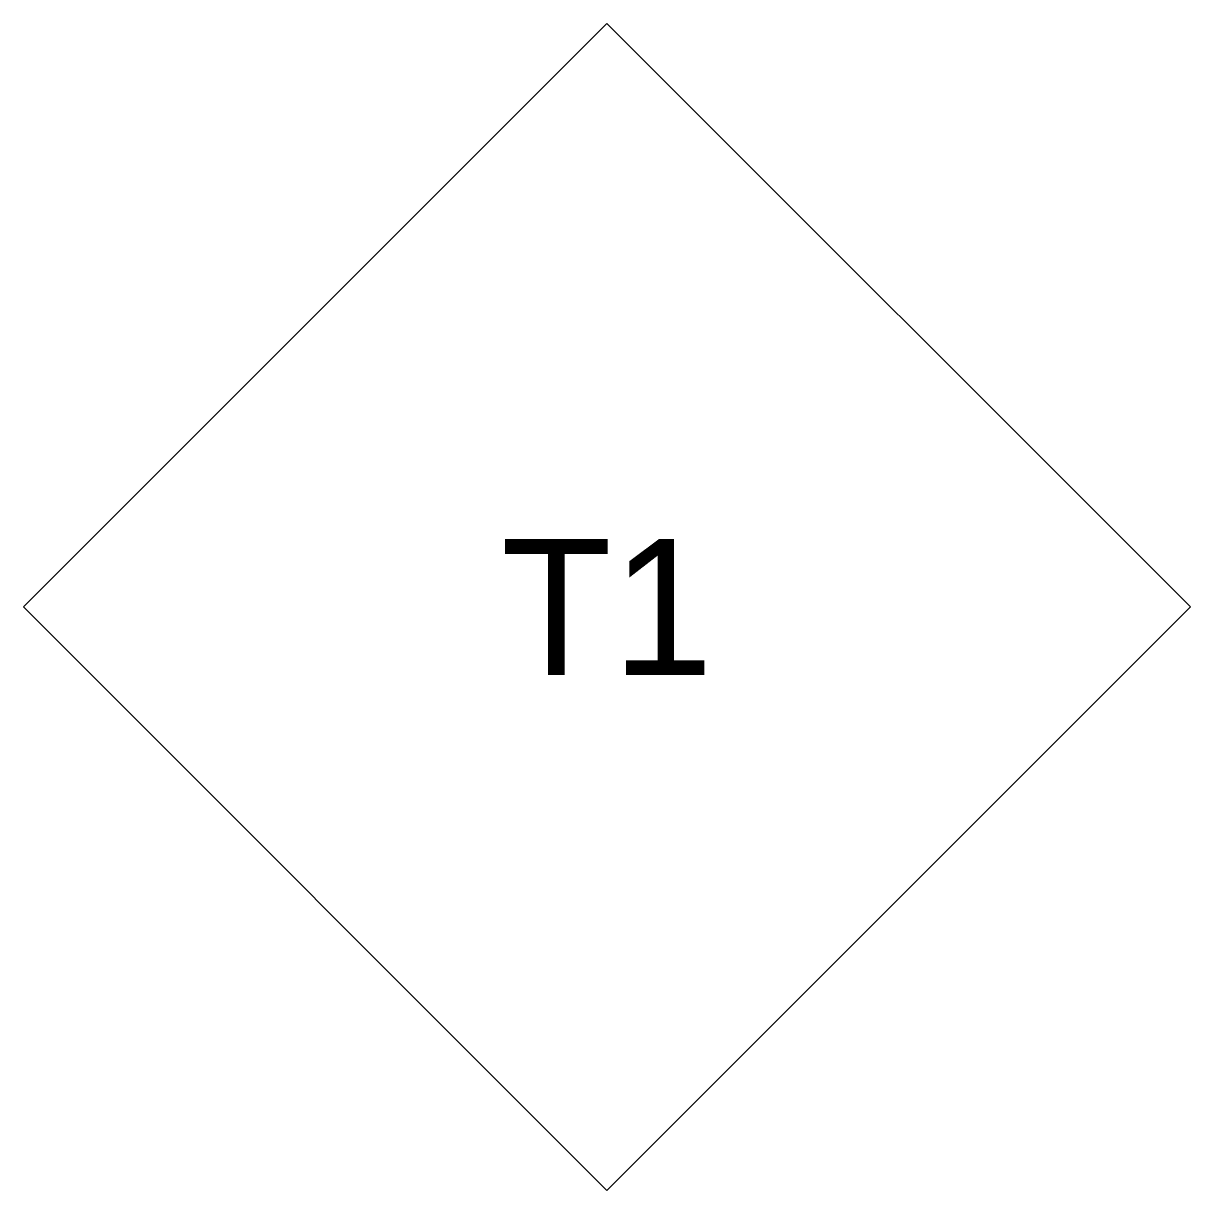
# Model space of a CAD drawing. Extents: x -4.29 to 4.29, y -4.29 to 4.29.
import ezdxf
from ezdxf.enums import TextEntityAlignment as Align

# ---------------------------------------------------------------- set-up
doc = ezdxf.new("R2010")
doc.units = 0
doc.header["$LTSCALE"] = 10
doc.header["$MEASUREMENT"] = 0
doc.layers.add('~-L18', color=7, linetype='Continuous')

msp = doc.modelspace()

# ---------------------------------------------------------------- linework, layer by layer
at = {"layer": '~-L18'}
msp.add_lwpolyline([(4.2866, 0), (0, 4.2866), (-4.2866, 0), (0, -4.2866)], close=True, dxfattribs=at)

# ---------------------------------------------------------------- texts
msp.add_attdef('T1', text='T1', height=1).set_placement((0, 0), align=Align.MIDDLE_CENTER)

doc.saveas('drawing.dxf')
